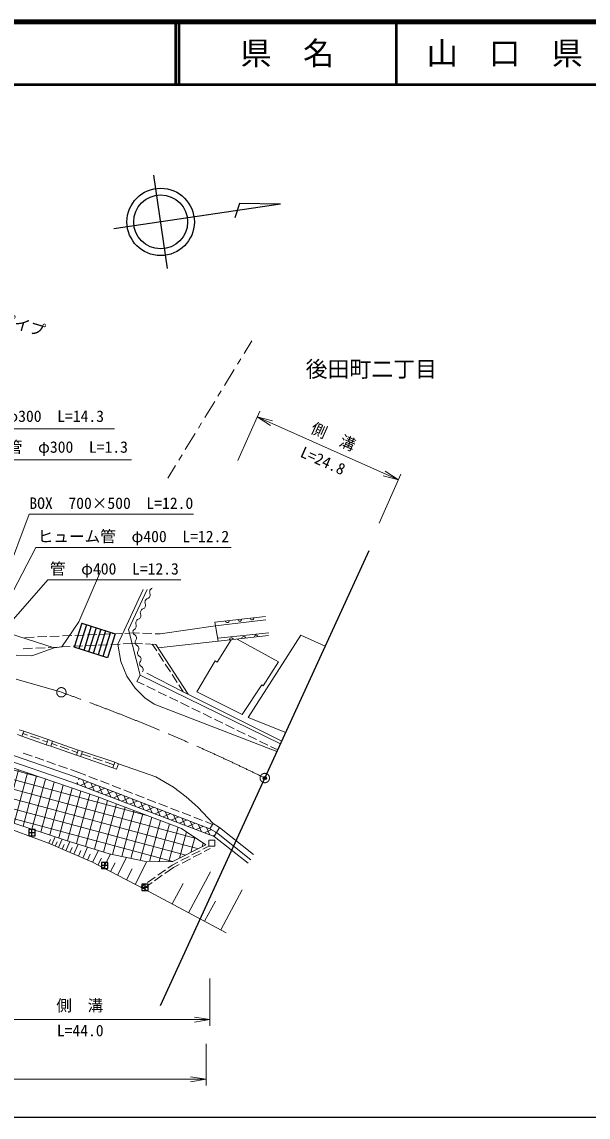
# Model space of a CAD drawing. Units: millimetres, scale not verified. Extents: x 40000 to 680000, y 20000 to 380000.
# Drawn here: x 273184 to 363711, y 205000 to 380000 of the extents above; entities that cross this region are included whole.
import ezdxf
from ezdxf.enums import TextEntityAlignment as Align

# ---------------------------------------------------------------- set-up
doc = ezdxf.new("R2010")
doc.units = ezdxf.units.MM
doc.header["$LTSCALE"] = 1000
doc.header["$PDMODE"] = 32
doc.header["$PDSIZE"] = 500
doc.linetypes.add('CHAIN', pattern=[18.5, 12, -1.5, 3.5, -1.5])
for name, color, linetype, lineweight in [('M-BMK', 2, 'CHAIN', 13), ('M-BMK-HTXT', 7, 'Continuous', 13), ('M-BMK-OTRS', 5, 'Continuous', 25), ('M-BMK-ROW', 30, 'Continuous', 25), ('M-BMK-SRVR', 3, 'Continuous', 25), ('M-STR-HTXT', 7, 'Continuous', 13), ('M-STR-STRC', 7, 'Continuous', 25), ('M-TTL', 2, 'Continuous', 140), ('M-TTL-BAND', 7, 'Continuous', 25), ('M-TTL-LINE', 7, 'Continuous', 50), ('M-WORK', 1, 'Continuous', 13), ('引出線', 7, 'Continuous', 13)]:
    doc.layers.add(name, color=color, linetype=linetype, lineweight=lineweight)
doc.layers.add('M-OTRS', color=6, linetype='Continuous')
doc.layers.add('M-TTL-TXT', color=7, linetype='Continuous')
doc.styles.add('ＭＳ ゴシック', font='')
doc.styles.get('ＭＳ ゴシック').set_extended_font_data('MS Gothic')

# ---------------------------------------------------------------- blocks, each defined once
blk = doc.blocks.new('open_arrow')
at = {"color": 0, "linetype": 'Continuous', "lineweight": -2}
blk.add_lwpolyline([(7.5, 1.25), (0, 0), (7.5, -1.25)], dxfattribs=at)

msp = doc.modelspace()

# ---------------------------------------------------------------- hatches: boundary and pattern name
at = {"layer": 'M-WORK'}
h = msp.add_hatch(dxfattribs=at)
h.set_pattern_fill('USER', color=256, style=0, pattern_type=2)
h.set_pattern_definition([(255, (204121, 277055), (1448.889, -388.229), []), (345, (204121, 277055), (388.229, 1448.889), [])])
h.paths.add_polyline_path([(195703, 283155), (253225, 266795), (269267, 261624), (285345, 256170), (298679, 251139), (302608, 248485), (297229, 245811), (292726, 245874), (287159, 247054), (280123, 249259), (271234, 252203), (244636, 259907), (243299, 263590), (205139, 274473), (200308, 274332), (198700, 274845), (198103, 271212), (195703, 276048)])
h = msp.add_hatch(dxfattribs=at)
h.set_pattern_fill('USER', color=256, style=0, pattern_type=2)
h.set_pattern_definition([(24.1035, (285793, 257271), (-408.386, 912.81), []), (114.1035, (285793, 257271), (-912.81, -408.386), [])])
h.paths.add_polyline_path([(281911, 258246), (303945, 249834), (304277, 250462), (303256, 251073), (282248, 259172)])

# ---------------------------------------------------------------- linework, layer by layer
at = {"layer": 'M-BMK'}
msp.add_line((183407, 300566), (279497, 272878), dxfattribs=at)
for centre in [(279497, 272878), (312022, 259181)]:
    msp.add_circle(centre, 750, dxfattribs=at)
msp.add_arc((179526, -9975), 300000, 63.79046, 70.53453, dxfattribs=at)
at = {"layer": 'M-BMK-HTXT'}
for p, q in [((308696, 327016), (309932, 329039)), ((307654, 325309), (308175, 326163)), ((305569, 321896), (307132, 324456)), ((304526, 320189), (305047, 321042)), ((302441, 316776), (304005, 319336)), ((301399, 315069), (301920, 315922)), ((299313, 311655), (300877, 314215)), ((298271, 309948), (298792, 310802)), ((296514, 307072), (297750, 309095))]:
    msp.add_line(p, q, dxfattribs=at)
at = {"layer": 'M-BMK-OTRS'}
for p, q in [((312022, 259181), (328692, 295542)), ((295353, 222820), (312022, 259181))]:
    msp.add_line(p, q, dxfattribs=at)
at = {"layer": 'M-BMK-ROW'}
for p, q in [((275298, 250948), (274298, 250948)), ((274298, 250948), (274298, 249948)), ((275298, 250448), (274298, 250448)), ((274798, 249948), (274798, 250948)), ((275298, 249948), (275298, 250948)), ((274298, 249948), (275298, 249948)), ((286922, 245697), (285922, 245697)), ((285922, 245697), (285922, 244697)), ((286922, 245197), (285922, 245197)), ((286422, 244697), (286422, 245697)), ((286922, 244697), (286922, 245697)), ((285922, 244697), (286922, 244697)), ((293379, 242195), (292379, 242195)), ((292379, 242195), (292379, 241195)), ((293379, 241695), (292379, 241695)), ((292879, 241195), (292879, 242195)), ((293379, 241195), (293379, 242195)), ((292379, 241195), (293379, 241195))]:
    msp.add_line(p, q, dxfattribs=at)
at = {"layer": 'M-BMK-SRVR'}
for p, q in [((296469, 340581), (294269, 355503)), ((314554, 350871), (287908, 346942)), ((308001, 350994), (307250, 348705)), ((314554, 350871), (308001, 350994))]:
    msp.add_line(p, q, dxfattribs=at)
for radius in [5387, 4309]:
    msp.add_circle((295369, 348042), radius, dxfattribs=at)
at = {"layer": 'M-OTRS'}
msp.add_point((312022, 259181), dxfattribs=at)
at = {"layer": 'M-STR-HTXT'}
for p, q in [((307699, 309936), (311202, 317806)), ((310796, 316892), (333388, 306833)), ((330291, 299877), (333795, 307746)), ((303256, 227144), (303256, 219570)), ((261829, 220570), (303256, 220570)), ((302663, 216695), (302663, 210040)), ((193265, 211040), (302663, 211040))]:
    msp.add_line(p, q, dxfattribs=at)
at = {"layer": 'M-STR-STRC'}
for p, q in [((282759, 283923), (281539, 280064)), ((283522, 283682), (282302, 279822)), ((282759, 283923), (288099, 282235)), ((284285, 283441), (283065, 279581)), ((285048, 283200), (283828, 279340)), ((285810, 282958), (284591, 279099)), ((286573, 282717), (285353, 278858)), ((287336, 282476), (286116, 278617)), ((288099, 282235), (286879, 278376)), ((286879, 278376), (281539, 280064))]:
    msp.add_line(p, q, dxfattribs=at)
at = {"layer": 'M-TTL'}
msp.add_line((680000, 380000), (40000, 380000), dxfattribs=at)
at = {"layer": 'M-TTL-BAND'}
msp.add_line((40000, 205000), (579000, 205000), dxfattribs=at)
at = {"layer": 'M-TTL-LINE'}
for p, q in [((297750, 380000), (297750, 370000)), ((298250, 380000), (298250, 370000)), ((333000, 380000), (333000, 370000)), ((40000, 370000), (680000, 370000))]:
    msp.add_line(p, q, dxfattribs=at)
at = {"layer": 'M-WORK'}
for p, q in [((282294, 284120), (285770, 292192)), ((292597, 289322), (288535, 280566)), ((293189, 289325), (290221, 282909)), ((255606, 287199), (278370, 279978)), ((279561, 280135), (282294, 284120)), ((304031, 284085), (312125, 284991)), ((304031, 284085), (304589, 281032)), ((304139, 283495), (312176, 284468)), ((275670, 281716), (277169, 281779)), ((277669, 281799), (279167, 281862)), ((279667, 281883), (281166, 281946)), ((281665, 281966), (283164, 282029)), ((283663, 282050), (285162, 282113)), ((285662, 282133), (287160, 282196)), ((287660, 282217), (289159, 282279)), ((289658, 282300), (291152, 282363)), ((290221, 282909), (292117, 275600)), ((291152, 282363), (291984, 282330)), ((292483, 282310), (293982, 282250)), ((294482, 282230), (295314, 282197)), ((295314, 282197), (304139, 283495)), ((304496, 281538), (312649, 282399)), ((312636, 281953), (304589, 281032)), ((309378, 268854), (317799, 282005)), ((317799, 282005), (321685, 280258)), ((273672, 281633), (275171, 281695)), ((275395, 279935), (276893, 280007)), ((277393, 280031), (278891, 280103)), ((278370, 279978), (279561, 280135)), ((279390, 280127), (280889, 280199)), ((281388, 280223), (282886, 280295)), ((283386, 280319), (284884, 280391)), ((285383, 280415), (286882, 280487)), ((287381, 280511), (288879, 280583)), ((288535, 280566), (288994, 277784)), ((289379, 280607), (290819, 280676)), ((290819, 280676), (292465, 280618)), ((292965, 280600), (294611, 280542)), ((294035, 280562), (294737, 279488)), ((294611, 280542), (299772, 272585)), ((304589, 281032), (294975, 279980)), ((306664, 281269), (304395, 277710)), ((314226, 277735), (307620, 281379)), ((274789, 278727), (272271, 278789)), ((273397, 279839), (274896, 279911)), ((278370, 279978), (274789, 278727)), ((295010, 279069), (295830, 277813)), ((288994, 277784), (289971, 275447)), ((296103, 277395), (296923, 276139)), ((304076, 277901), (301157, 272934)), ((304395, 277710), (304076, 277901)), ((311768, 273927), (314226, 277735)), ((289971, 275447), (291292, 273551)), ((292117, 275600), (291584, 274622)), ((292117, 275600), (314533, 264657)), ((293185, 275934), (298991, 272971)), ((297197, 275720), (298017, 274464)), ((291292, 273551), (292824, 272019)), ((291584, 274622), (292717, 274070)), ((293166, 273851), (294515, 273194)), ((298290, 274045), (298991, 272971)), ((308422, 269321), (311550, 274071)), ((311550, 274071), (311768, 273927)), ((292824, 272019), (294318, 270985)), ((294965, 272975), (296313, 272319)), ((296763, 272100), (298111, 271443)), ((298991, 272971), (314733, 265095)), ((301157, 272934), (308422, 269321)), ((294318, 270985), (313967, 263422)), ((298561, 271224), (299909, 270567)), ((300359, 270348), (301707, 269692)), ((302157, 269473), (303506, 268816)), ((303955, 268597), (305304, 267940)), ((315365, 266472), (309378, 268854)), ((261829, 266190), (281525, 259450)), ((273194, 265866), (272490, 266112)), ((272764, 266898), (273469, 266653)), ((273469, 266653), (273194, 265866)), ((273339, 266274), (274105, 266012)), ((273469, 266653), (277366, 265317)), ((305753, 267721), (307102, 267065)), ((307551, 266846), (308900, 266189)), ((273194, 265866), (277078, 264507)), ((274578, 265849), (275997, 265363)), ((276470, 265201), (277236, 264938)), ((277078, 264507), (277366, 265317)), ((277801, 264249), (277078, 264507)), ((277366, 265317), (278089, 265060)), ((278089, 265060), (277801, 264249)), ((277958, 264681), (278819, 264384)), ((278089, 265060), (282173, 263647)), ((309349, 265970), (310698, 265313)), ((311148, 265094), (312496, 264437)), ((273392, 263172), (274808, 262677)), ((275280, 262511), (276696, 262016)), ((277801, 264249), (281898, 262831)), ((279292, 264220), (280709, 263730)), ((281182, 263567), (282043, 263269)), ((281898, 262831), (282173, 263647)), ((282579, 262601), (281898, 262831)), ((282173, 263647), (282854, 263418)), ((282854, 263418), (282579, 262601)), ((282579, 262601), (287715, 260813)), ((282728, 263038), (284130, 262570)), ((282854, 263418), (288030, 261689)), ((312946, 264219), (314079, 263667)), ((269267, 261624), (285345, 256170)), ((269639, 262480), (281144, 258540)), ((277167, 261851), (278583, 261355)), ((279055, 261190), (280471, 260695)), ((284604, 262412), (286027, 261936)), ((286501, 261778), (287903, 261310)), ((287715, 260813), (288030, 261689)), ((288334, 260591), (287715, 260813)), ((288030, 261689), (288648, 261467)), ((288648, 261467), (288334, 260591)), ((288648, 261467), (294624, 259354)), ((280943, 260529), (282284, 260060)), ((281525, 259450), (303256, 251073)), ((282284, 260060), (283422, 259619)), ((283888, 259439), (285287, 258897)), ((294624, 259354), (297403, 257700)), ((281144, 258540), (303945, 249834)), ((285753, 258717), (287152, 258175)), ((287618, 257995), (289017, 257453)), ((289484, 257273), (290882, 256731)), ((297403, 257700), (299444, 256176)), ((285345, 256170), (298679, 251139)), ((291349, 256551), (292748, 256009)), ((293214, 255828), (294613, 255287)), ((299444, 256176), (301297, 254511)), ((295079, 255106), (296478, 254565)), ((296944, 254384), (298343, 253843)), ((301297, 254511), (303751, 251901)), ((280123, 249259), (271234, 252203)), ((298809, 253662), (300208, 253121)), ((300674, 252940), (302073, 252399)), ((302539, 252218), (303677, 251777)), ((269287, 251792), (277449, 248767)), ((298679, 251139), (302608, 248485)), ((303751, 251901), (303256, 251073)), ((303256, 251073), (304277, 250462)), ((304773, 251289), (303751, 251901)), ((303945, 249834), (304277, 250462)), ((304277, 250462), (304773, 251289)), ((304277, 250462), (309762, 246097)), ((304773, 251289), (310215, 246973)), ((277449, 248767), (284368, 245764)), ((277475, 248755), (277747, 249381)), ((277976, 248538), (278519, 249790)), ((278516, 248304), (278808, 248978)), ((279055, 248070), (279641, 249419)), ((279642, 247815), (279960, 248548)), ((287159, 247054), (280123, 249259)), ((280228, 247561), (280864, 249027)), ((281510, 247005), (282205, 248607)), ((304052, 249266), (303072, 249266)), ((303072, 249266), (303072, 248276)), ((303945, 249834), (309371, 245581)), ((304052, 248276), (304052, 249266)), ((280869, 247283), (281217, 248084)), ((282210, 246701), (282590, 247576)), ((282911, 246397), (283670, 248148)), ((283686, 246060), (284107, 247030)), ((284459, 245717), (285428, 247597)), ((286222, 244809), (287357, 247012)), ((292726, 245874), (287159, 247054)), ((302608, 248485), (297229, 245811)), ((301689, 247569), (300354, 246887)), ((301899, 247194), (300563, 246511)), ((303072, 248276), (302135, 247797)), ((303268, 247893), (302344, 247421)), ((303072, 248276), (304052, 248276)), ((284368, 245764), (292788, 241425)), ((285341, 245263), (285908, 246365)), ((287350, 244228), (288077, 245638)), ((288478, 243647), (289931, 246467)), ((291301, 242192), (293119, 245720)), ((297229, 245811), (292726, 245874)), ((297190, 245270), (296526, 244801)), ((298127, 245750), (297190, 245270)), ((298337, 245374), (297413, 244902)), ((299908, 246659), (298573, 245977)), ((300118, 246284), (298782, 245601)), ((289889, 242919), (290798, 244683)), ((294485, 243358), (293261, 242492)), ((295630, 243641), (294405, 242775)), ((296118, 244513), (294894, 243647)), ((297413, 244902), (296038, 243929)), ((299829, 237658), (303332, 244206)), ((292853, 242203), (292189, 241734)), ((293997, 242486), (292623, 241514)), ((297210, 239060), (298962, 242333)), ((292788, 241425), (305852, 234436)), ((304971, 234908), (308409, 241335)), ((302400, 236283), (304119, 239496))]:
    msp.add_line(p, q, dxfattribs=at)
msp.add_lwpolyline([(234376, 291651), (260000, 310000), (290702, 310000)], dxfattribs=at)
for centre, radius, start, end in [((294219, 288927), 615, 108.33967, 203.42865), ((292348, 286780), 615, 288.33967, 23.42865), ((293477, 287269), 615, 108.33967, 203.42865), ((293090, 288438), 615, 288.33967, 23.42865), ((291606, 285122), 615, 288.33967, 23.42865), ((292735, 285612), 615, 108.33967, 203.42865), ((290863, 283465), 615, 288.33967, 23.42865), ((291993, 283954), 615, 108.33967, 203.42865), ((306018, 284307), 300, 186.38978, 6.38978), ((308006, 284530), 300, 186.38978, 6.38978), ((309994, 284752), 300, 186.38978, 6.38978), ((291502, 282534), 564, 142.08104, 241.66759), ((290967, 281540), 564, 322.08104, 61.66759), ((308662, 281498), 300, 6.52803, 186.52803), ((310649, 281725), 300, 6.52803, 186.52803), ((291857, 280847), 564, 142.08104, 241.66759), ((291321, 279854), 564, 322.08104, 61.66759), ((306675, 281270), 300, 6.52803, 186.52803), ((292212, 279160), 564, 142.08104, 241.66759), ((291676, 278167), 564, 322.08104, 61.66759), ((292566, 277473), 564, 142.08104, 241.66759), ((292031, 276480), 564, 322.08104, 61.66759)]:
    msp.add_arc(centre, radius, start, end, dxfattribs=at)
at = {"layer": '引出線'}
for points in [[(227371, 292636), (255000, 315000), (288000, 315000)], [(266718, 281080), (274354, 301345), (300604, 301345)], [(267406, 280722), (275389, 296034), (306639, 296034)], [(268127, 280346), (277342, 290862), (298592, 290862)]]:
    msp.add_lwpolyline(points, dxfattribs=at)

# ---------------------------------------------------------------- block references
at = {"layer": 'M-STR-HTXT', "xscale": 333, "yscale": 333}
for p, rotation in [((310796, 316892), 336), ((333388, 306833), 156), ((303256, 220570), 180), ((302663, 211040), 180)]:
    msp.add_blockref('open_arrow', p, dxfattribs=dict(at, rotation=rotation))

# ---------------------------------------------------------------- texts
at = {"layer": 'M-BMK-HTXT', "style": 'ＭＳ ゴシック'}
msp.add_text('後田町二丁目', height=2566, dxfattribs=at).set_placement((329048, 324527), align=Align.MIDDLE_CENTER)
at = {"layer": 'M-STR-HTXT', "style": 'ＭＳ ゴシック'}
for s, rotation, p in [('ガードパイプ', 343.746, (269627, 332661)), ('側\u3000溝', 335.999, (322978, 313734))]:
    msp.add_text(s, height=1833, rotation=rotation, dxfattribs=at).set_placement(p, align=Align.MIDDLE_CENTER)
msp.add_text('L=24.8', height=1833, rotation=335.999, dxfattribs=at).set_placement((320722, 308549), align=Align.BOTTOM_CENTER)
msp.add_text('側\u3000溝', height=1833, dxfattribs=at).set_placement((282433, 222826), align=Align.MIDDLE_CENTER)
msp.add_text('L=44.0', height=1833, dxfattribs=at).set_placement((282512, 217364), align=Align.BOTTOM_CENTER)
at = {"layer": 'M-TTL-TXT', "style": 'ＭＳ ゴシック'}
for s, p in [('県\u3000名', (315625, 375000)), ('山\u3000口\u3000県', (350375, 375000))]:
    msp.add_text(s, height=3666, dxfattribs=at).set_placement(p, align=Align.MIDDLE_CENTER)
at = {"layer": 'M-WORK', "style": 'ＭＳ ゴシック'}
msp.add_text('ヒューム管\u3000φ300\u3000L=1.3', height=1833, dxfattribs=at).set_placement((275451, 312070), align=Align.MIDDLE_CENTER)
at = {"layer": '引出線', "style": 'ＭＳ ゴシック'}
for s, p in [('ヒューム管\u3000φ300\u3000L=14.3', (271000, 317000)), ('BOX\u3000700×500\u3000L=12.0', (287479, 303095)), ('ヒューム管\u3000φ400\u3000L=12.2', (291014, 297784)), ('管\u3000φ400\u3000L=12.3', (287967, 292612))]:
    msp.add_text(s, height=1833, dxfattribs=at).set_placement(p, align=Align.MIDDLE_CENTER)

doc.saveas('drawing.dxf')
